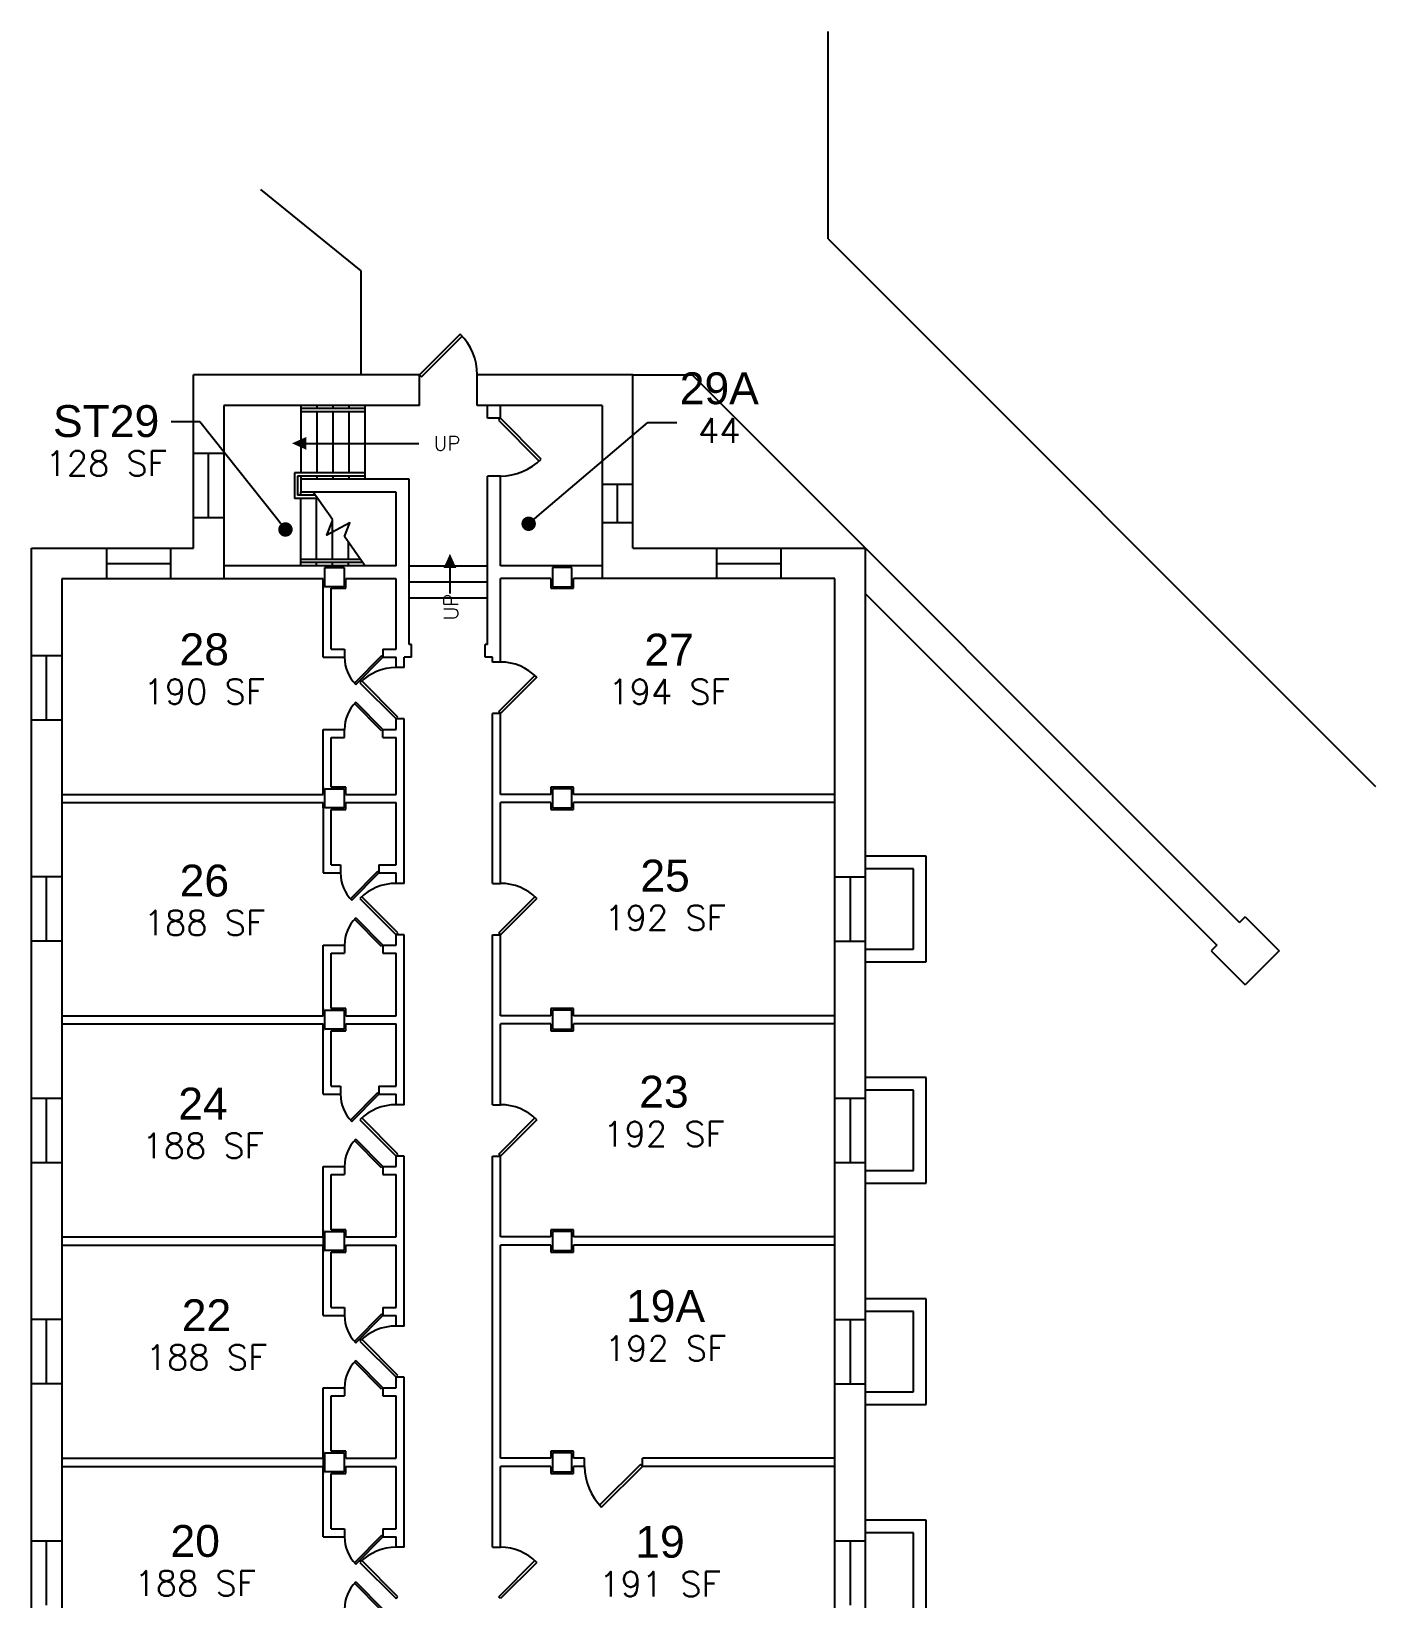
# Model space of a CAD drawing. Extents: x -1944 to 3278, y -2 to 3003.
# Drawn here: x 940 to 1778, y 2026 to 3003 of the extents above; entities that cross this region are included whole.
import ezdxf
from ezdxf import colors
from ezdxf.entities.mleader import LeaderData, LeaderLine
from ezdxf.enums import TextEntityAlignment as Align
from ezdxf.math import Vec2, Vec3

# ---------------------------------------------------------------- set-up
doc = ezdxf.new("R2010")
doc.units = 0
doc.header["$MEASUREMENT"] = 0
doc.layers.get('0').update_dxf_attribs({"linetype": 'CONTINUOUS'})
for name, color, linetype in [('A-DOOR', 2, 'CONTINUOUS'), ('A-FLOR-LEVL', 3, 'CONTINUOUS'), ('A-GLAZ', 2, 'CONTINUOUS'), ('A-SPAC-ANOT', 4, 'CONTINUOUS'), ('A-SPAC-RMNO', 4, 'CONTINUOUS'), ('A-SPAC-RMTW', 4, 'CONTINUOUS'), ('A-WALL', 7, 'CONTINUOUS'), ('L-SITE', 1, 'CONTINUOUS'), ('S-COLS', 5, 'CONTINUOUS')]:
    doc.layers.add(name, color=color, linetype=linetype)
doc.styles.add('FAI1', font='arial.ttf')
doc.styles.add('ROMANS', font='ROMANS.shx')
doc.styles.add('SIMPLEX', font='simplex')

# ---------------------------------------------------------------- blocks, each defined once
blk = doc.blocks.new('ARR')
blk.add_line((0, 0), (0, -70.14275))
blk.add_solid([(-4, 0), (4, 0), (0, 8.96525)])
blk = doc.blocks.new('AWI002')
blk.add_line((-0.5, -1), (0.5, -1))
blk = doc.blocks.new('ADO001')
for p, q in [((0.207106, 0.707105), (-0.499999, 0)), ((-0.465625, -0.034373), (0.240643, 0.671896)), ((-0.499999, 0), (-0.465625, -0.034373))]:
    blk.add_line(p, q)
blk.add_arc((-0.499999, 0), 0.999997, 0, 45)
blk = doc.blocks.new('ADO101')
for p, q in [((0.465624, -0.034373), (-0.240645, 0.671896)), ((-0.207108, 0.707105), (0.499997, 0)), ((0.499997, 0), (0.465624, -0.034373))]:
    blk.add_line(p, q)
blk.add_arc((0.499997, 0), 0.999997, 135, 180)
blk = doc.blocks.new('FMGRM1')
at = {"style": 'FAI1'}
for tag, p in [('DATA1', (0, -0.2836)), ('DATA2', (0, -0.443)), ('DATA3', (0, -0.6024)), ('DATA4', (0, -0.7618)), ('DATA5', (0, -0.9213))]:
    blk.add_attdef(tag, text='', height=0.1172, dxfattribs=at).set_placement(p, align=Align.CENTER)
at = {"layer": 'A-SPAC-RMNO', "style": 'FAI1'}
blk.add_attdef('RMNUMB', text='', height=0.16, dxfattribs=at).set_placement((0, 0), align=Align.MIDDLE)
blk = doc.blocks.new('_Dot')
at = {"color": 0, "linetype": 'ByBlock', "lineweight": -2}
blk.add_line((-0.5, 0), (-1, 0), dxfattribs=at)
at = {"color": 0, "linetype": 'ByBlock', "const_width": 0.5}
blk.add_lwpolyline([(-0.25, 0, 1), (0.25, 0, 1)], format="xyb", close=True, dxfattribs=at)

msp = doc.modelspace()

# ---------------------------------------------------------------- linework, layer by layer
at = {"layer": 'A-FLOR-LEVL'}
for p, q in [((1108, 2769.63), (1108, 2727.63)), ((1148, 2767.63), (1108, 2767.63)), ((1118, 2769.63), (1118, 2767.63)), ((1128, 2769.63), (1128, 2767.63)), ((1138, 2769.63), (1138, 2767.63)), ((1148, 2769.63), (1148, 2723.63)), ((1148, 2765.63), (1108, 2765.63)), ((1118, 2765.63), (1118, 2727.63)), ((1128, 2765.63), (1128, 2727.63)), ((1138, 2765.63), (1138, 2727.63)), ((1148, 2727.63), (1104, 2727.63)), ((1104, 2727.63), (1104, 2711.63)), ((1148, 2725.63), (1106, 2725.63)), ((1106, 2725.63), (1106, 2713.63)), ((1108, 2725.63), (1108, 2723.63)), ((1118, 2725.63), (1118, 2723.63)), ((1128, 2725.63), (1128, 2723.63)), ((1138, 2725.63), (1138, 2723.63)), ((1118.5, 2711.63), (1104, 2711.63)), ((1117.09, 2713.63), (1106, 2713.63)), ((1108, 2713.63), (1108, 2715.63)), ((1108, 2669.63), (1108, 2711.63)), ((1127.8, 2698.44), (1115.68, 2715.63)), ((1117.8, 2673.63), (1117.8, 2711.63)), ((1127.8, 2673.63), (1127.8, 2698.44)), ((1147.8, 2670.07), (1135.17, 2687.98)), ((1137.8, 2673.63), (1137.8, 2684.25)), ((1145.29, 2673.63), (1108, 2673.63)), ((1146.7, 2671.63), (1108, 2671.63)), ((1117.8, 2669.63), (1117.8, 2671.63)), ((1127.8, 2669.63), (1127.8, 2671.63)), ((1137.8, 2669.63), (1137.8, 2671.63)), ((1175.5, 2669.63), (1224.5, 2669.63)), ((1201, 2668.21), (1201, 2652.45)), ((1175.5, 2659.63), (1224.5, 2659.63)), ((1175.5, 2649.63), (1224.5, 2649.63))]:
    msp.add_line(p, q, dxfattribs=at)
msp.add_lwpolyline([(1135.17, 2687.98), (1138.57, 2696.48), (1124.19, 2688.77), (1127.78, 2697.73)], dxfattribs=at)
msp.add_solid([(1197, 2668.21), (1205, 2668.21), (1201, 2677.18)], dxfattribs=at)
at = {"layer": 'A-WALL'}
for p, q in [((1041, 2680.63), (1041, 2788.63)), ((1182, 2788.63), (1041, 2788.63)), ((1182, 2769.63), (1182, 2788.63)), ((1315, 2788.63), (1218, 2788.63)), ((1218, 2769.63), (1218, 2788.63)), ((1315, 2680.63), (1315, 2788.63)), ((1060, 2769.63), (1060, 2661.44)), ((1182, 2769.63), (1060, 2769.63)), ((1296, 2769.63), (1218, 2769.63)), ((1224.5, 2761.63), (1224.5, 2769.63)), ((1232.5, 2761.63), (1232.5, 2769.63)), ((1296, 2769.63), (1296, 2661.63)), ((1232.5, 2761.63), (1224.5, 2761.63)), ((1060, 2739.63), (1041, 2739.63)), ((1175.5, 2723.63), (1108, 2723.63)), ((1108, 2723.63), (1108, 2715.63)), ((1175.5, 2620.63), (1175.5, 2723.63)), ((1224.5, 2620.63), (1224.5, 2725.63)), ((1232.5, 2725.63), (1224.5, 2725.63)), ((1232.5, 2669.63), (1232.5, 2725.63)), ((1296, 2720.63), (1315, 2720.63)), ((1167.5, 2715.63), (1108, 2715.63)), ((1167.5, 2669.63), (1167.5, 2715.63)), ((1060, 2699.63), (1041, 2699.63)), ((1296, 2696.63), (1315, 2696.63)), ((940, 2680.63), (1041, 2680.63)), ((940, 762.63), (940, 2680.63)), ((987, 2661.44), (987, 2680.63)), ((1027, 2661.44), (1027, 2680.63)), ((1315, 2680.63), (1460, 2680.63)), ((1367.5, 2661.63), (1367.5, 2680.63)), ((1407.5, 2661.63), (1407.5, 2680.63)), ((1460, 2680.63), (1460, 870.23)), ((1167.5, 2669.63), (1060, 2669.63)), ((1296, 2669.63), (1232.5, 2669.63)), ((1278, 2669.63), (1264, 2669.63)), ((959, 2661.44), (959, 760.63)), ((1122, 2661.44), (959, 2661.44)), ((1122, 2661.44), (1122, 2655.63)), ((1122, 2612.63), (1122, 2661.44)), ((1167.5, 2661.44), (1136, 2661.44)), ((1136, 2655.63), (1136, 2661.44)), ((1167.5, 2617.63), (1167.5, 2661.44)), ((1264, 2661.63), (1232.5, 2661.63)), ((1232.5, 2609.63), (1232.5, 2661.63)), ((1264, 2661.63), (1264, 2655.63)), ((1441, 2661.63), (1278, 2661.63)), ((1278, 2655.63), (1278, 2661.63)), ((1441, 868.63), (1441, 2661.63)), ((1127, 2655.63), (1136, 2655.63)), ((1127, 2617.63), (1127, 2655.63)), ((1264, 2655.63), (1278, 2655.63)), ((1177, 2620.63), (1175.5, 2620.63)), ((1177, 2612.63), (1177, 2620.63)), ((1224.5, 2620.63), (1223, 2620.63)), ((1223, 2612.63), (1223, 2620.63)), ((940, 2613.63), (959, 2613.63)), ((1122, 2612.63), (1135.25, 2612.63)), ((1127, 2617.63), (1135.25, 2617.63)), ((1135.25, 2617.63), (1135.25, 2612.63)), ((1159.25, 2617.63), (1167.5, 2617.63)), ((1159.25, 2617.63), (1159.25, 2612.63)), ((1159.25, 2612.63), (1167.5, 2612.63)), ((1167.5, 2606.13), (1167.5, 2612.63)), ((1172.5, 2606.13), (1172.5, 2612.63)), ((1177, 2612.63), (1172.5, 2612.63)), ((1227.5, 2612.63), (1223, 2612.63)), ((1227.5, 2609.63), (1227.5, 2612.63)), ((1232.5, 2609.63), (1227.5, 2609.63)), ((1172.5, 2606.13), (1167.5, 2606.13)), ((940, 2573.63), (959, 2573.63)), ((1167.5, 2567.63), (1167.5, 2574.13)), ((1172.5, 2574.13), (1167.5, 2574.13)), ((1172.5, 2471.63), (1172.5, 2574.13)), ((1232.5, 2577.63), (1227.5, 2577.63)), ((1227.5, 2471.63), (1227.5, 2577.63)), ((1232.5, 2527.13), (1232.5, 2577.63)), ((1122, 2567.63), (1135.25, 2567.63)), ((1122, 2527.13), (1122, 2567.63)), ((1127, 2531.63), (1127, 2562.63)), ((1127, 2562.63), (1135.25, 2562.63)), ((1135.25, 2562.63), (1135.25, 2567.63)), ((1159.25, 2567.63), (1167.5, 2567.63)), ((1159.25, 2562.63), (1159.25, 2567.63)), ((1159.25, 2562.63), (1167.5, 2562.63)), ((1167.5, 2527.13), (1167.5, 2562.63)), ((1122, 2531.63), (1122, 2527.13)), ((1136, 2531.63), (1127, 2531.63)), ((1136, 2527.13), (1136, 2531.63)), ((1278, 2531.63), (1264, 2531.63)), ((1264, 2531.63), (1264, 2527.13)), ((1278, 2527.13), (1278, 2531.63)), ((959, 2527.13), (1122, 2527.13)), ((959, 2522.13), (1122, 2522.13)), ((1122, 2518.63), (1122, 2522.13)), ((1122, 2522.13), (1122, 2478.13)), ((1136, 2527.13), (1167.5, 2527.13)), ((1136, 2517.63), (1136, 2522.13)), ((1136, 2522.13), (1167.5, 2522.13)), ((1167.5, 2483.13), (1167.5, 2522.13)), ((1264, 2527.13), (1232.5, 2527.13)), ((1264, 2522.13), (1232.5, 2522.13)), ((1232.5, 2471.63), (1232.5, 2522.13)), ((1264, 2522.13), (1264, 2517.63)), ((1441, 2527.13), (1278, 2527.13)), ((1441, 2522.13), (1278, 2522.13)), ((1278, 2517.63), (1278, 2522.13)), ((1127, 2517.63), (1136, 2517.63)), ((1127, 2483.13), (1127, 2517.63)), ((1264, 2517.63), (1278, 2517.63)), ((1127, 2483.13), (1132.75, 2483.13)), ((1132.75, 2483.13), (1132.75, 2478.13)), ((1156.75, 2483.13), (1167.5, 2483.13)), ((1156.75, 2483.13), (1156.75, 2478.13)), ((1498, 2488.63), (1460, 2488.63)), ((1498, 2422.63), (1498, 2488.63)), ((959, 2475.63), (940, 2475.63)), ((1122, 2478.13), (1132.75, 2478.13)), ((1156.75, 2478.13), (1167.5, 2478.13)), ((1167.5, 2471.63), (1167.5, 2478.13)), ((1441, 2475.63), (1460, 2475.63)), ((1490, 2480.63), (1460, 2480.63)), ((1490, 2430.63), (1490, 2480.63)), ((1172.5, 2471.63), (1167.5, 2471.63)), ((1227.5, 2471.63), (1232.5, 2471.63)), ((959, 2435.63), (940, 2435.63)), ((1167.5, 2433.13), (1167.5, 2439.63)), ((1172.5, 2439.63), (1167.5, 2439.63)), ((1172.5, 2333.63), (1172.5, 2439.63)), ((1227.5, 2439.63), (1232.5, 2439.63)), ((1227.5, 2333.63), (1227.5, 2439.63)), ((1232.5, 2389.13), (1232.5, 2439.63)), ((1441, 2435.63), (1460, 2435.63)), ((1122, 2433.13), (1135.25, 2433.13)), ((1122, 2389.13), (1122, 2433.13)), ((1127, 2428.13), (1135.25, 2428.13)), ((1127, 2393.63), (1127, 2428.13)), ((1135.25, 2433.13), (1135.25, 2428.13)), ((1159.25, 2433.13), (1167.5, 2433.13)), ((1159.25, 2433.13), (1159.25, 2428.13)), ((1159.25, 2428.13), (1167.5, 2428.13)), ((1167.5, 2389.13), (1167.5, 2428.13)), ((1460, 2430.63), (1490, 2430.63)), ((1460, 2422.63), (1498, 2422.63)), ((959, 2389.13), (1122, 2389.13)), ((1122, 2393.63), (1122, 2389.13)), ((1136, 2393.63), (1127, 2393.63)), ((1136, 2389.13), (1136, 2393.63)), ((1136, 2389.13), (1167.5, 2389.13)), ((1264, 2389.13), (1232.5, 2389.13)), ((1278, 2393.63), (1264, 2393.63)), ((1264, 2393.63), (1264, 2389.13)), ((1278, 2389.13), (1278, 2393.63)), ((1441, 2389.13), (1278, 2389.13)), ((959, 2384.13), (1122, 2384.13)), ((1122, 2340.13), (1122, 2384.13)), ((1122, 2384.13), (1122, 2379.63)), ((1127, 2379.63), (1136, 2379.63)), ((1127, 2345.13), (1127, 2379.63)), ((1136, 2379.63), (1136, 2384.13)), ((1136, 2384.13), (1167.5, 2384.13)), ((1167.5, 2345.13), (1167.5, 2384.13)), ((1264, 2384.13), (1232.5, 2384.13)), ((1232.5, 2333.63), (1232.5, 2384.13)), ((1264, 2384.13), (1264, 2379.63)), ((1264, 2379.63), (1278, 2379.63)), ((1441, 2384.13), (1278, 2384.13)), ((1278, 2379.63), (1278, 2384.13)), ((1498, 2350.63), (1460, 2350.63)), ((1498, 2284.63), (1498, 2350.63)), ((940, 2337.63), (959, 2337.63)), ((1122, 2340.13), (1132.75, 2340.13)), ((1127, 2345.13), (1132.75, 2345.13)), ((1132.75, 2345.13), (1132.75, 2340.13)), ((1156.75, 2345.13), (1167.5, 2345.13)), ((1156.75, 2345.13), (1156.75, 2340.13)), ((1156.75, 2340.13), (1167.5, 2340.13)), ((1167.5, 2333.63), (1167.5, 2340.13)), ((1441, 2337.63), (1460, 2337.63)), ((1490, 2342.63), (1460, 2342.63)), ((1490, 2292.63), (1490, 2342.63)), ((1172.5, 2333.63), (1167.5, 2333.63)), ((1227.5, 2333.63), (1232.5, 2333.63)), ((940, 2297.63), (959, 2297.63)), ((1167.5, 2295.13), (1167.5, 2301.63)), ((1172.5, 2301.63), (1167.5, 2301.63)), ((1172.5, 2195.63), (1172.5, 2301.63)), ((1227.5, 2301.63), (1232.5, 2301.63)), ((1227.5, 2057.63), (1227.5, 2301.63)), ((1232.5, 2251.13), (1232.5, 2301.63)), ((1441, 2297.63), (1460, 2297.63)), ((1122, 2295.13), (1135.25, 2295.13)), ((1122, 2251.13), (1122, 2295.13)), ((1127, 2290.13), (1135.25, 2290.13)), ((1127, 2255.63), (1127, 2290.13)), ((1135.25, 2295.13), (1135.25, 2290.13)), ((1159.25, 2295.13), (1167.5, 2295.13)), ((1159.25, 2295.13), (1159.25, 2290.13)), ((1159.25, 2290.13), (1167.5, 2290.13)), ((1167.5, 2251.13), (1167.5, 2290.13)), ((1460, 2292.63), (1490, 2292.63)), ((1460, 2284.63), (1498, 2284.63)), ((959, 2251.13), (1122, 2251.13)), ((1122, 2255.63), (1122, 2241.63)), ((1136, 2255.63), (1127, 2255.63)), ((1136, 2251.13), (1136, 2255.63)), ((1136, 2251.13), (1167.5, 2251.13)), ((1264, 2251.13), (1232.5, 2251.13)), ((1278, 2255.63), (1264, 2255.63)), ((1264, 2255.63), (1264, 2251.13)), ((1278, 2251.13), (1278, 2255.63)), ((1441, 2251.13), (1278, 2251.13)), ((959, 2246.13), (1122, 2246.13)), ((1122, 2202.13), (1122, 2246.13)), ((1127, 2241.63), (1136, 2241.63)), ((1127, 2207.13), (1127, 2241.63)), ((1136, 2241.63), (1136, 2246.13)), ((1136, 2246.13), (1167.5, 2246.13)), ((1167.5, 2207.13), (1167.5, 2246.13)), ((1264, 2246.13), (1232.5, 2246.13)), ((1232.5, 2113.13), (1232.5, 2246.13)), ((1264, 2246.13), (1264, 2241.63)), ((1264, 2241.63), (1278, 2241.63)), ((1441, 2246.13), (1278, 2246.13)), ((1278, 2241.63), (1278, 2246.13)), ((1498, 2212.63), (1460, 2212.63)), ((1498, 2146.63), (1498, 2212.63)), ((959, 2199.63), (940, 2199.63)), ((1122, 2202.13), (1135.25, 2202.13)), ((1127, 2207.13), (1135.25, 2207.13)), ((1135.25, 2207.13), (1135.25, 2202.13)), ((1159.25, 2207.13), (1167.5, 2207.13)), ((1159.25, 2207.13), (1159.25, 2202.13)), ((1159.25, 2202.13), (1167.5, 2202.13)), ((1167.5, 2195.63), (1167.5, 2202.13)), ((1441, 2199.63), (1460, 2199.63)), ((1490, 2204.63), (1460, 2204.63)), ((1490, 2154.63), (1490, 2204.63)), ((1172.5, 2195.63), (1167.5, 2195.63)), ((1167.5, 2157.13), (1167.5, 2163.63)), ((1172.5, 2163.63), (1167.5, 2163.63)), ((1172.5, 2057.63), (1172.5, 2163.63)), ((959, 2159.63), (940, 2159.63)), ((1122, 2157.13), (1135.25, 2157.13)), ((1122, 2113.13), (1122, 2157.13)), ((1127, 2152.13), (1135.25, 2152.13)), ((1127, 2117.63), (1127, 2152.13)), ((1135.25, 2157.13), (1135.25, 2152.13)), ((1159.25, 2157.13), (1167.5, 2157.13)), ((1159.25, 2157.13), (1159.25, 2152.13)), ((1159.25, 2152.13), (1167.5, 2152.13)), ((1167.5, 2113.13), (1167.5, 2152.13)), ((1441, 2159.63), (1460, 2159.63)), ((1460, 2154.63), (1490, 2154.63)), ((1460, 2146.63), (1498, 2146.63)), ((959, 2113.13), (1122, 2113.13)), ((1122, 2117.63), (1122, 2103.63)), ((1136, 2117.63), (1127, 2117.63)), ((1136, 2113.13), (1136, 2117.63)), ((1136, 2113.13), (1167.5, 2113.13)), ((1264, 2113.13), (1232.5, 2113.13)), ((1278, 2117.63), (1264, 2117.63)), ((1264, 2117.63), (1264, 2113.13)), ((1278, 2113.13), (1278, 2117.63)), ((1285, 2113.13), (1278, 2113.13)), ((1285, 2108.13), (1285, 2113.13)), ((1441, 2113.13), (1321, 2113.13)), ((1321, 2108.13), (1321, 2113.13)), ((959, 2108.13), (1122, 2108.13)), ((1122, 2064.13), (1122, 2108.13)), ((1127, 2103.63), (1136, 2103.63)), ((1127, 2069.13), (1127, 2103.63)), ((1136, 2103.63), (1136, 2108.13)), ((1136, 2108.13), (1167.5, 2108.13)), ((1167.5, 2069.13), (1167.5, 2108.13)), ((1264, 2108.13), (1232.5, 2108.13)), ((1232.5, 2057.63), (1232.5, 2108.13)), ((1264, 2108.13), (1264, 2103.63)), ((1264, 2103.63), (1278, 2103.63)), ((1278, 2103.63), (1278, 2108.13)), ((1285, 2108.13), (1278, 2108.13)), ((1441, 2108.13), (1321, 2108.13)), ((1498, 2074.63), (1460, 2074.63)), ((1498, 2008.63), (1498, 2074.63)), ((1122, 2064.13), (1135.25, 2064.13)), ((1127, 2069.13), (1135.25, 2069.13)), ((1135.25, 2069.13), (1135.25, 2064.13)), ((1159.25, 2069.13), (1167.5, 2069.13)), ((1159.25, 2069.13), (1159.25, 2064.13)), ((1159.25, 2064.13), (1167.5, 2064.13)), ((1167.5, 2057.63), (1167.5, 2064.13)), ((1490, 2066.63), (1460, 2066.63)), ((1490, 2016.63), (1490, 2066.63)), ((940, 2061.63), (959, 2061.63)), ((1172.5, 2057.63), (1167.5, 2057.63)), ((1227.5, 2057.63), (1232.5, 2057.63)), ((1441, 2061.63), (1460, 2061.63))]:
    msp.add_line(p, q, dxfattribs=at)
at = {"layer": 'L-SITE'}
for p, q in [((1436.85, 2873.48), (1436.85, 3002.89)), ((1145.61, 2853.53), (1083.09, 2904.18)), ((1436.85, 2873.48), (1778.2, 2532.13)), ((1145.61, 2788.63), (1145.61, 2853.53)), ((1315, 2788.63), (1352, 2788.63)), ((1352, 2788.63), (1693.35, 2447.28)), ((1460, 2652.34), (1679.2, 2433.14)), ((1696.88, 2450.82), (1693.35, 2447.28)), ((1696.88, 2450.82), (1718.09, 2429.6)), ((1679.2, 2433.14), (1675.67, 2429.6)), ((1675.67, 2429.6), (1696.88, 2408.39)), ((1718.09, 2429.6), (1696.88, 2408.39))]:
    msp.add_line(p, q, dxfattribs=at)
at = {"layer": 'S-COLS'}
for p, q in [((1123, 2656.63), (1123, 2668.63)), ((1123, 2668.63), (1135, 2668.63)), ((1135, 2668.63), (1135, 2656.63)), ((1277, 2668.63), (1265, 2668.63)), ((1265, 2668.63), (1265, 2656.63)), ((1277, 2656.63), (1277, 2668.63)), ((1135, 2656.63), (1123, 2656.63)), ((1265, 2656.63), (1277, 2656.63)), ((1123, 2530.63), (1135, 2530.63)), ((1123, 2518.63), (1123, 2530.63)), ((1135, 2530.63), (1135, 2518.63)), ((1265, 2530.63), (1265, 2518.63)), ((1277, 2530.63), (1265, 2530.63)), ((1277, 2518.63), (1277, 2530.63)), ((1135, 2518.63), (1123, 2518.63)), ((1265, 2518.63), (1277, 2518.63)), ((1123, 2380.63), (1123, 2392.63)), ((1123, 2392.63), (1135, 2392.63)), ((1135, 2392.63), (1135, 2380.63)), ((1277, 2392.63), (1265, 2392.63)), ((1265, 2392.63), (1265, 2380.63)), ((1277, 2380.63), (1277, 2392.63)), ((1135, 2380.63), (1123, 2380.63)), ((1265, 2380.63), (1277, 2380.63)), ((1123, 2242.63), (1123, 2254.63)), ((1123, 2254.63), (1135, 2254.63)), ((1135, 2254.63), (1135, 2242.63)), ((1277, 2254.63), (1265, 2254.63)), ((1265, 2254.63), (1265, 2242.63)), ((1277, 2242.63), (1277, 2254.63)), ((1135, 2242.63), (1123, 2242.63)), ((1265, 2242.63), (1277, 2242.63)), ((1123, 2104.63), (1123, 2116.63)), ((1123, 2116.63), (1135, 2116.63)), ((1135, 2116.63), (1135, 2104.63)), ((1277, 2116.63), (1265, 2116.63)), ((1265, 2116.63), (1265, 2104.63)), ((1277, 2104.63), (1277, 2116.63)), ((1135, 2104.63), (1123, 2104.63)), ((1265, 2104.63), (1277, 2104.63))]:
    msp.add_line(p, q, dxfattribs=at)

# ---------------------------------------------------------------- block references
at = {"layer": 'A-DOOR', "zscale": 80}
for name, p, xscale, yscale in [('ADO001', (1200, 2788.63), 36, 36), ('ADO101', (1147.25, 2567.63), 24, 24), ('ADO101', (1147.25, 2433.13), 24, 24), ('ADO101', (1147.25, 2295.13), 24, 24), ('ADO101', (1147.25, 2157.13), 24, 24), ('ADO101', (1147.25, 2019.13), 24, 24)]:
    msp.add_blockref(name, p, dxfattribs=dict(at, xscale=xscale, yscale=yscale))
for name, p, xscale, yscale, rotation in [('ADO001', (1232.5, 2743.63), 36, 36, 270), ('ADO001', (1147.25, 2612.63), 24, 24, 180), ('ADO101', (1232.5, 2593.63), 32, 32, 270), ('ADO001', (1167.5, 2590.13), 32, 32, 90), ('ADO001', (1144.75, 2478.13), 24, 24, 180), ('ADO001', (1167.5, 2455.63), 32, 32, 90), ('ADO101', (1232.5, 2455.63), 32, 32, 270), ('ADO001', (1144.75, 2340.13), 24, 24, 180), ('ADO001', (1167.5, 2317.63), 32, 32, 90), ('ADO101', (1232.5, 2317.63), 32, 32, 270), ('ADO001', (1147.25, 2202.13), 24, 24, 180), ('ADO001', (1167.5, 2179.63), 32, 32, 90), ('ADO001', (1303, 2108.13), 36, 36, 180), ('ADO001', (1147.25, 2064.13), 24, 24, 180), ('ADO001', (1167.5, 2041.63), 32, 32, 90), ('ADO101', (1232.5, 2041.63), 32, 32, 270)]:
    msp.add_blockref(name, p, dxfattribs=dict(at, xscale=xscale, yscale=yscale, rotation=rotation))
at = {"layer": 'A-FLOR-LEVL', "rotation": 90}
msp.add_blockref('ARR', (1111.49, 2746), dxfattribs=at)
at = {"layer": 'A-GLAZ', "zscale": 36}
for p, xscale, yscale, rotation in [((1041, 2719.63), 40, 9.5, 90), ((1296, 2708.63), 24, 9.5, 90), ((940, 2593.63), 40, 9.501261, 90), ((940, 2455.63), 40, 9.501261, 90), ((1460, 2455.63), 40, 9.5, 270), ((940, 2317.63), 40, 9.501261, 90), ((1460, 2317.63), 40, 9.5, 270), ((940, 2179.63), 40, 9.501261, 90), ((1460, 2179.63), 40, 9.5, 270), ((940, 2041.63), 40, 9.501261, 90), ((1460, 2041.63), 40, 9.5, 270)]:
    msp.add_blockref('AWI002', p, dxfattribs=dict(at, xscale=xscale, yscale=yscale, rotation=rotation))
at = {"layer": 'A-GLAZ', "xscale": 40, "zscale": 36}
for p, yscale in [((1007, 2680.63), 9.591094), ((1387.5, 2680.63), 9.5)]:
    msp.add_blockref('AWI002', p, dxfattribs=dict(at, yscale=yscale))
at = {"layer": 'A-SPAC-RMTW'}
ref = msp.add_blockref('FMGRM1', (1368.93, 2780.36), dxfattribs=dict(at, xscale=124.0999999999999, yscale=124.0999999999999, zscale=124.0999999999999))
ref.add_attrib('RMNUMB', '29A', dxfattribs={"layer": 'A-SPAC-RMNO', "height": 19.856, "style": 'FAI1'}).set_placement((1368.93, 2780.36), align=Align.MIDDLE)
ref = msp.add_blockref('FMGRM1', (986.64, 2759.89), dxfattribs=dict(at, xscale=124.0999999999999, yscale=124.0999999999999, zscale=124.0999999999999))
ref.add_attrib('RMNUMB', 'ST29', dxfattribs={"layer": 'A-SPAC-RMNO', "height": 19.856, "style": 'FAI1'}).set_placement((986.64, 2759.89), align=Align.MIDDLE)
ref = msp.add_blockref('FMGRM1', (1047.81, 2617.6), dxfattribs=dict(at, xscale=124.0999999999999, yscale=124.0999999999999, zscale=124.0999999999999))
ref.add_attrib('RMNUMB', '28', dxfattribs={"layer": 'A-SPAC-RMNO', "height": 19.856, "style": 'FAI1'}).set_placement((1047.81, 2617.6), align=Align.MIDDLE)
ref = msp.add_blockref('FMGRM1', (1337.65, 2617.52), dxfattribs=dict(at, xscale=124.0999999999999, yscale=124.0999999999999, zscale=124.0999999999999))
ref.add_attrib('RMNUMB', '27', dxfattribs={"layer": 'A-SPAC-RMNO', "height": 19.856, "style": 'FAI1'}).set_placement((1337.65, 2617.52), align=Align.MIDDLE)
ref = msp.add_blockref('FMGRM1', (1047.89, 2473.38), dxfattribs=dict(at, xscale=124.0999999999999, yscale=124.0999999999999, zscale=124.0999999999999))
ref.add_attrib('RMNUMB', '26', dxfattribs={"layer": 'A-SPAC-RMNO', "height": 19.856, "style": 'FAI1'}).set_placement((1047.89, 2473.38), align=Align.MIDDLE)
ref = msp.add_blockref('FMGRM1', (1335.14, 2476.48), dxfattribs=dict(at, xscale=124.0999999999999, yscale=124.0999999999999, zscale=124.0999999999999))
ref.add_attrib('RMNUMB', '25', dxfattribs={"layer": 'A-SPAC-RMNO', "height": 19.856, "style": 'FAI1'}).set_placement((1335.14, 2476.48), align=Align.MIDDLE)
ref = msp.add_blockref('FMGRM1', (1334.44, 2341.75), dxfattribs=dict(at, xscale=124.0999999999999, yscale=124.0999999999999, zscale=124.0999999999999))
ref.add_attrib('RMNUMB', '23', dxfattribs={"layer": 'A-SPAC-RMNO', "height": 19.856, "style": 'FAI1'}).set_placement((1334.44, 2341.75), align=Align.MIDDLE)
ref = msp.add_blockref('FMGRM1', (1047.04, 2334.44), dxfattribs=dict(at, xscale=124.0999999999999, yscale=124.0999999999999, zscale=124.0999999999999))
ref.add_attrib('RMNUMB', '24', dxfattribs={"layer": 'A-SPAC-RMNO', "height": 19.856, "style": 'FAI1'}).set_placement((1047.04, 2334.44), align=Align.MIDDLE)
ref = msp.add_blockref('FMGRM1', (1049.21, 2202.49), dxfattribs=dict(at, xscale=124.0999999999999, yscale=124.0999999999999, zscale=124.0999999999999))
ref.add_attrib('RMNUMB', '22', dxfattribs={"layer": 'A-SPAC-RMNO', "height": 19.856, "style": 'FAI1'}).set_placement((1049.21, 2202.49), align=Align.MIDDLE)
ref = msp.add_blockref('FMGRM1', (1335.44, 2208.1), dxfattribs=dict(at, xscale=124.0999999999999, yscale=124.0999999999999, zscale=124.0999999999999))
ref.add_attrib('RMNUMB', '19A', dxfattribs={"layer": 'A-SPAC-RMNO', "height": 19.856, "style": 'FAI1'}).set_placement((1335.44, 2208.1), align=Align.MIDDLE)
ref = msp.add_blockref('FMGRM1', (1042.16, 2061.61), dxfattribs=dict(at, xscale=124.0999999999999, yscale=124.0999999999999, zscale=124.0999999999999))
ref.add_attrib('RMNUMB', '20', dxfattribs={"layer": 'A-SPAC-RMNO', "height": 19.856, "style": 'FAI1'}).set_placement((1042.16, 2061.61), align=Align.MIDDLE)
ref = msp.add_blockref('FMGRM1', (1331.96, 2061.11), dxfattribs=dict(at, xscale=124.0999999999999, yscale=124.0999999999999, zscale=124.0999999999999))
ref.add_attrib('RMNUMB', '19', dxfattribs={"layer": 'A-SPAC-RMNO', "height": 19.856, "style": 'FAI1'}).set_placement((1331.96, 2061.11), align=Align.MIDDLE)

# ---------------------------------------------------------------- texts
at = {"layer": 'A-FLOR-LEVL', "style": 'SIMPLEX'}
msp.add_text('UP', height=9, dxfattribs=at).set_placement((1190.84, 2741.5))
msp.add_text('UP', height=9, rotation=90, dxfattribs=at).set_placement((1206.14, 2635.72))
at = {"layer": 'A-SPAC-ANOT', "style": 'ROMANS'}
for s, p in [('44', (1368.93, 2746.23)), ('128 SF', (986.64, 2725.76)), ('190 SF', (1047.81, 2583.47)), ('194 SF', (1337.65, 2583.39)), ('188 SF', (1047.89, 2439.26)), ('192 SF', (1335.14, 2442.35)), ('192 SF', (1334.44, 2307.63)), ('188 SF', (1047.04, 2300.31)), ('192 SF', (1335.44, 2173.97)), ('188 SF', (1049.21, 2168.36)), ('188 SF', (1042.16, 2027.48)), ('191 SF', (1331.96, 2026.98))]:
    msp.add_text(s, height=15.512, dxfattribs=at).set_placement(p, align=Align.CENTER)

# ---------------------------------------------------------------- leaders
at = {"layer": 'A-SPAC-RMTW'}
ml = msp.add_multileader_mtext('Standard', dxfattribs=at)
ml.set_content('', color=256, style='SIMPLEX')
ml.set_leader_properties()
ml.set_arrow_properties(name='DOT')
ml.build(insert=Vec2(0, 0))
ml.multileader.update_dxf_attribs({"text_left_attachment_type": 2, "text_right_attachment_type": 2, "dogleg_length": 0.0938, "arrow_head_size": 9, "scale": 192})
ctx = ml.context
ctx.base_point, ctx.scale, ctx.char_height, ctx.arrow_head_size, ctx.landing_gap_size, ctx.plane_origin = Vec3(1015.1, 2759.47), 192, 18, 9, 6, Vec3(1098.43, 2692.28)
ctx.left_attachment, ctx.right_attachment, ctx.text_align_type = 2, 2, 2
notes = []
notes.append((ctx, [(0, (1, 1, 0), (1045.1, 2759.47), (-1, 0), 18, [(0, [(1098.43, 2692.28)], 0, [])])]))
ctx.mtext.insert, ctx.mtext.alignment, ctx.mtext.flow_direction = Vec3(1021.1, 2768.47), 3, 5
ml = msp.add_multileader_mtext('Standard', dxfattribs=at)
ml.set_content('', color=256, style='SIMPLEX')
ml.set_leader_properties()
ml.set_arrow_properties(name='DOT')
ml.build(insert=Vec2(0, 0))
ml.multileader.update_dxf_attribs({"text_left_attachment_type": 2, "text_right_attachment_type": 2, "dogleg_length": 0.0938, "arrow_head_size": 9, "scale": 192})
ctx = ml.context
ctx.base_point, ctx.scale, ctx.char_height, ctx.arrow_head_size, ctx.landing_gap_size, ctx.plane_origin = Vec3(1342.47, 2759.03), 192, 18, 9, 6, Vec3(1250.08, 2695.87)
ctx.left_attachment, ctx.right_attachment = 2, 2
notes.append((ctx, [(0, (1, 1, 0), (1324.47, 2759.03), (1, 0), 18, [(0, [(1250.08, 2695.87)], 0, [])])]))
ctx.mtext.insert, ctx.mtext.flow_direction = Vec3(1348.47, 2768.03), 5
for ctx, leaders in notes:
    for number, flags, end, landing, length, lines in leaders:
        leader = LeaderData()
        leader.index, (leader.has_last_leader_line, leader.has_dogleg_vector, leader.attachment_direction) = number, flags
        leader.last_leader_point, leader.dogleg_vector, leader.dogleg_length = Vec3(end), Vec3(landing), length
        for number, points, colour, breaks in lines:
            line = LeaderLine()
            line.index, line.vertices, line.color, line.breaks = number, Vec3.list(points), colors.encode_raw_color(colour), breaks
            leader.lines.append(line)
        ctx.leaders.append(leader)

doc.saveas('drawing.dxf')
